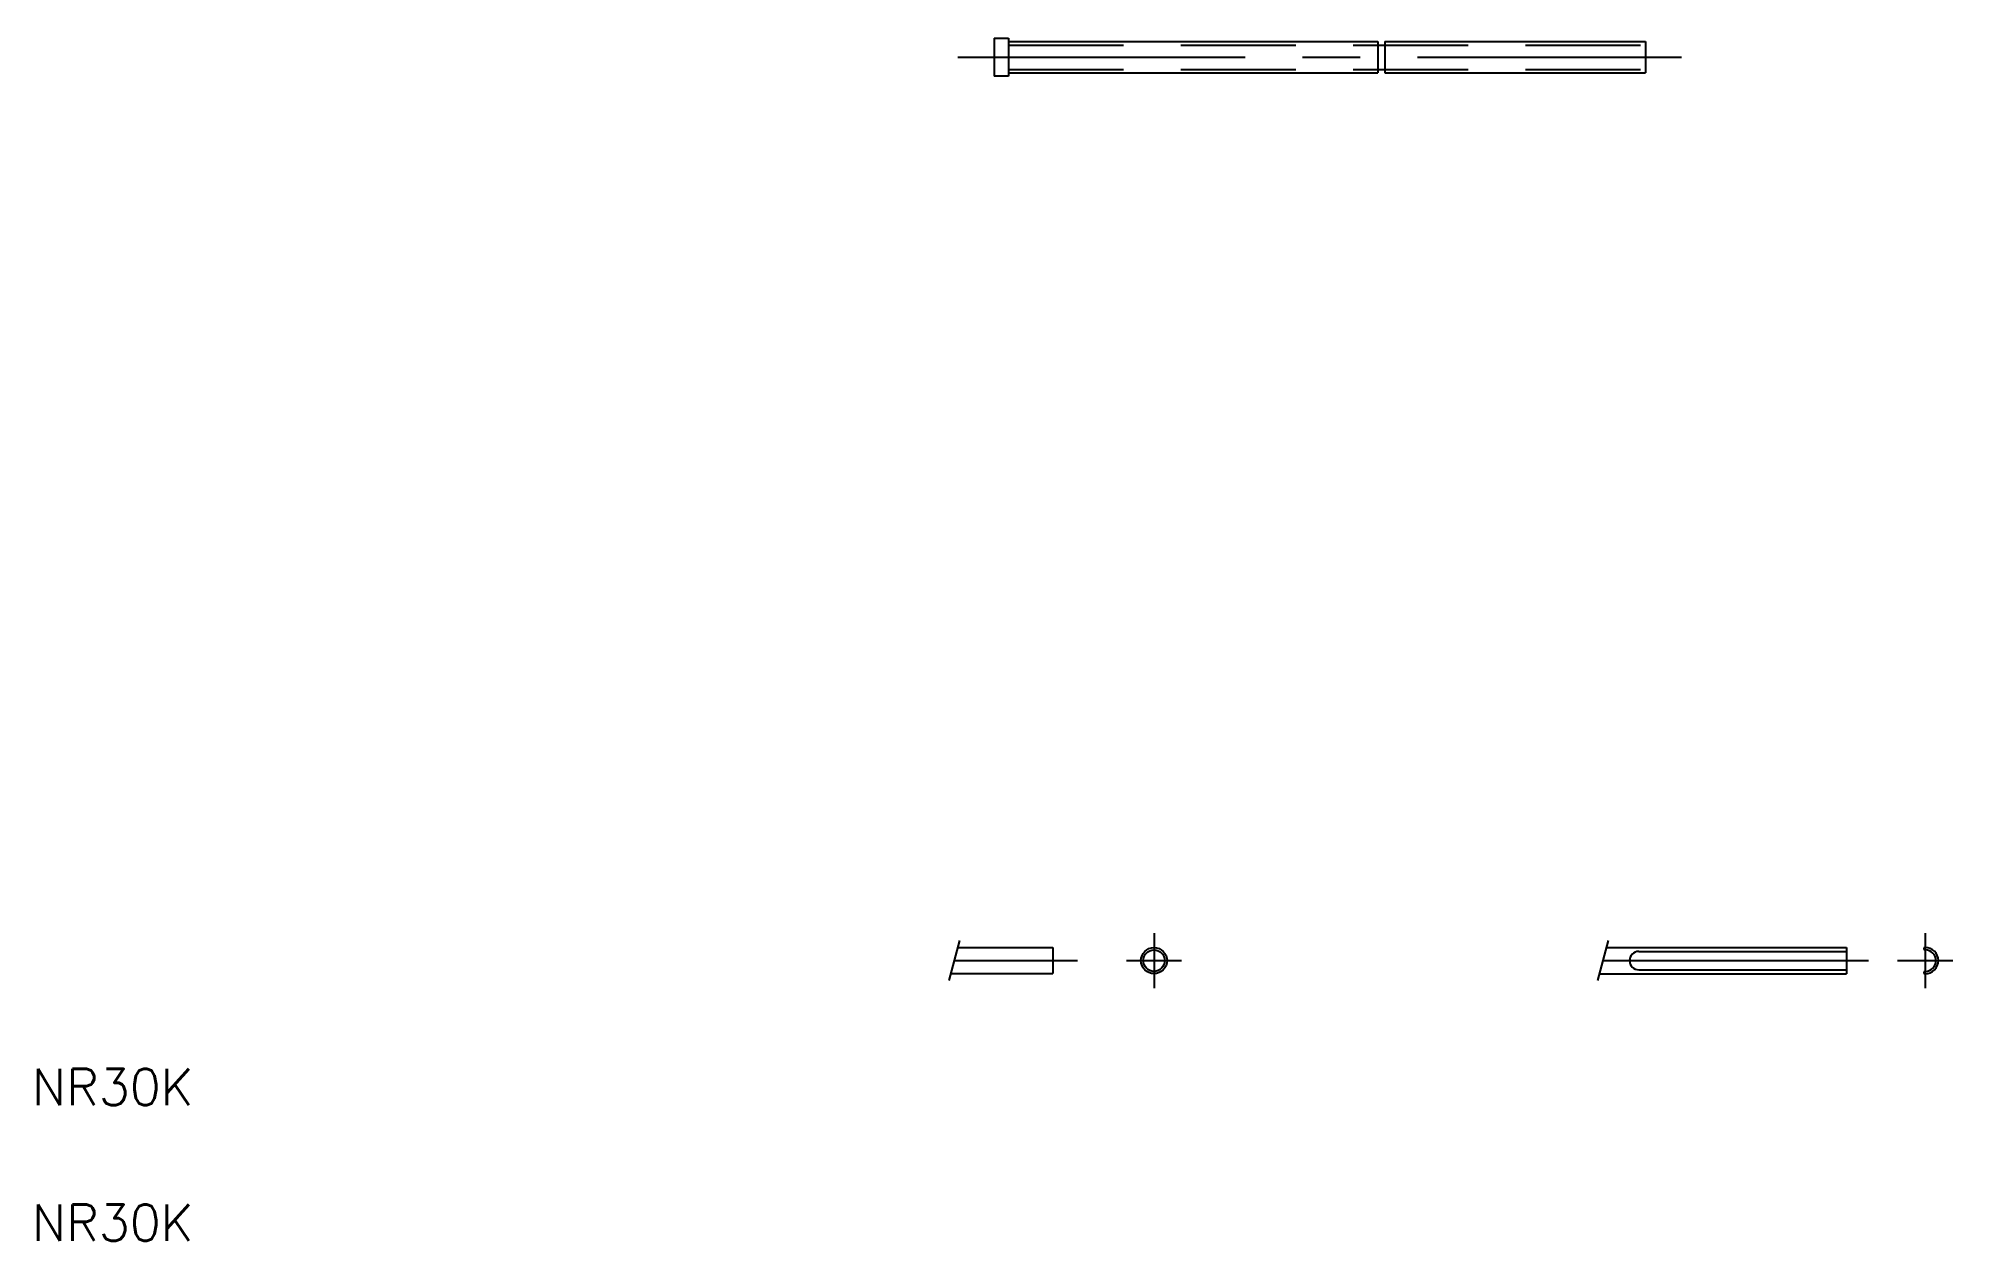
# Model space of a CAD drawing. Extents: x 2.7 to 55.6, y 2.5 to 35.7.
import ezdxf

# ---------------------------------------------------------------- set-up
doc = ezdxf.new("R2010")
doc.units = 0
doc.header["$LTSCALE"] = 0.25
for name, pattern in [('CENTER', [50.8, 31.75, -6.35, 6.35, -6.35]), ('DASHED', [19.05, 12.7, -6.35]), ('PHANTOM', [63.5, 31.75, -6.35, 6.35, -6.35, 6.35, -6.35])]:
    doc.linetypes.add(name, pattern=pattern)
doc.layers.get('0').update_dxf_attribs({"linetype": 'CONTINUOUS'})
doc.layers.add('CENTER', color=1, linetype='CENTER')
doc.styles.get("Standard").update_dxf_attribs({"font": 'txt', "bigfont": 'BIGFONT'})

msp = doc.modelspace()

# ---------------------------------------------------------------- linework, layer by layer
for p, q in [((29.091, 35.745), (29.091, 34.695)), ((29.091, 35.745), (29.491, 35.745)), ((29.491, 35.745), (29.491, 34.695)), ((29.491, 35.655), (39.691, 35.655)), ((39.691, 35.655), (39.691, 34.785)), ((39.691, 35.555), (39.891, 35.555)), ((39.891, 35.655), (47.091, 35.655)), ((39.891, 35.655), (39.891, 34.785)), ((47.091, 35.655), (47.091, 34.785)), ((29.491, 34.695), (29.091, 34.695)), ((29.491, 34.785), (39.691, 34.785)), ((39.691, 34.885), (39.891, 34.885)), ((39.891, 34.785), (47.091, 34.785)), ((28.09, 10.604), (30.71, 10.604)), ((30.71, 10.604), (30.71, 9.884)), ((46.021, 10.608), (52.653, 10.608)), ((52.653, 10.608), (52.653, 9.88)), ((30.71, 10.424), (30.71, 10.424)), ((30.71, 10.244), (30.71, 10.244)), ((46.905, 10.499), (52.653, 10.499)), ((27.897, 9.884), (30.71, 9.884)), ((45.826, 9.88), (52.653, 9.88)), ((46.905, 9.99), (52.653, 9.99))]:
    msp.add_line(p, q)
at = {"color": 3, "linetype": 'DASHED'}
for p, q in [((29.491, 35.555), (47.091, 35.555)), ((29.491, 34.885), (47.091, 34.885))]:
    msp.add_line(p, q, dxfattribs=at)
at = {"color": 3, "linetype": 'PHANTOM'}
for p, q in [((27.845, 9.69), (28.142, 10.799)), ((45.775, 9.69), (46.072, 10.799))]:
    msp.add_line(p, q, dxfattribs=at)
for radius in [0.36, 0.298]:
    msp.add_circle((33.509, 10.244), radius)
for centre, radius, start, end in [((54.823, 10.575), 0.0331, 90, 270), ((54.823, 10.244), 0.364, 270, 90), ((46.905, 10.244), 0.254, 90, 270), ((54.823, 10.244), 0.298, 270, 90), ((54.823, 9.913), 0.0331, 90, 270)]:
    msp.add_arc(centre, radius, start, end)
at = {"layer": 'CENTER', "color": 1, "linetype": 'CENTER'}
for p, q in [((28.091, 35.22), (48.091, 35.22)), ((33.509, 11.005), (33.509, 9.483)), ((54.823, 11.005), (54.823, 9.483)), ((27.994, 10.244), (31.39, 10.244)), ((32.747, 10.244), (34.27, 10.244)), ((45.924, 10.244), (53.254, 10.244)), ((54.061, 10.244), (55.584, 10.244))]:
    msp.add_line(p, q, dxfattribs=at)

# ---------------------------------------------------------------- texts
for p in [(2.5, 6.25), (2.5, 2.5)]:
    msp.add_text('NR30K', height=1).set_placement(p)

doc.saveas('drawing.dxf')
